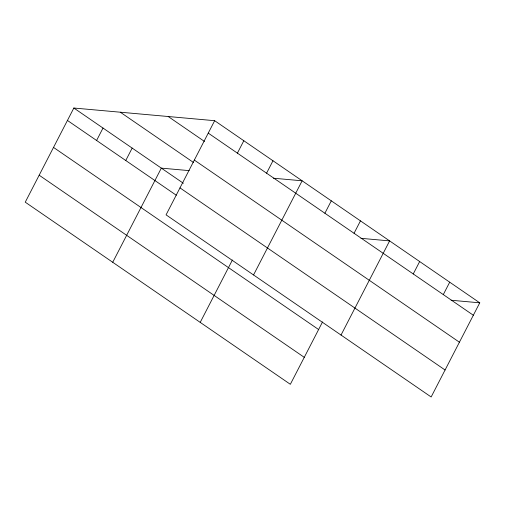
<?xml version="1.0" encoding="UTF-8"?>
<svg xmlns="http://www.w3.org/2000/svg" width="505" height="505" viewBox="0 0 505 505"><rect width="100%" height="100%" fill="white"/><g stroke="black" fill="none" stroke-linecap="round" stroke-linejoin="round"><path stroke-width="0.76" d="M214.657 120.695L166.063 214.852L431.15 396.974L479.75 302.823L214.657 120.695L73.85 108.026L25.25 202.177L290.343 384.305L322.537 321.931M96.6 140.472L103.007 128.055M125.758 160.508L132.165 148.091M112.729 262.278L161.329 168.127L189.211 170.633M237.407 153.148L243.814 140.731M266.571 173.183L272.978 160.767M200.214 322.379L232.401 260.006M253.542 274.954L302.135 180.796L273.483 178.221M324.892 213.249L331.299 200.832M354.049 233.285L360.456 220.868M341.02 335.055L389.62 240.898L360.961 238.322M413.254 273.956L419.661 261.539M443.295 294.598L449.709 282.181M451.098 300.241L479.75 302.823M208.249 133.112L473.343 315.24M168.19 116.516L204.481 141.444M194.324 160.085L459.417 342.213M120.316 112.205L193.541 162.515M73.85 108.026L183.359 183.258M179.982 187.879L445.075 370.001M67.436 120.443L176.302 195.233M53.517 147.416L318.611 329.538M39.169 175.203L304.262 357.332"/></g></svg>
